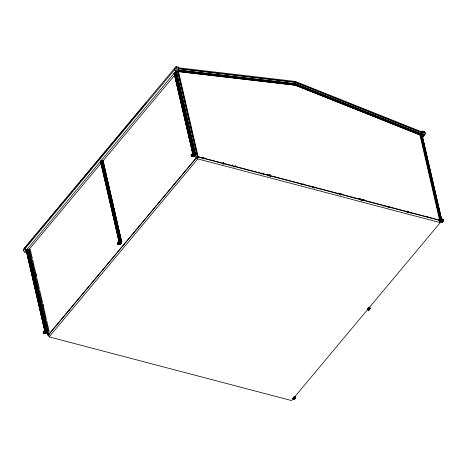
<?xml version="1.0" encoding="UTF-8"?>
<svg xmlns="http://www.w3.org/2000/svg" width="467" height="467" viewBox="0 0 467 467"><rect width="100%" height="100%" fill="white"/><g stroke="black" fill="none" stroke-linecap="round" stroke-linejoin="round"><path stroke-width="0.7" d="M44.896 331.815C45.141 334.343 41.043 331.5 44.861 331.523C45.422 330.782 45.089 331.792 45.433 330.729C45.924 329.93 45.013 332.148 45.165 330.887L26.508 250.073L27.465 249.215L28.318 249.489L46.98 330.303C46.992 333.146 43.262 331.739 46.122 330.035L27.465 249.215M44.254 332.498L44.26 332.165C45.708 331.296 43.939 333.444 43.145 332.475M44.984 331.874L46.566 331.757L47.336 330.636L47.079 331.611L45.918 332.714L44.721 332.72L46.21 332.656L47.418 331.161L47.284 330.338L46.974 331.004M117.486 243.494C119.593 244.054 119.26 241.515 119.365 243.441C114.929 244.002 119.499 242.472 119.499 242.607M118.589 243.517L119.178 242.846M117.672 243.716C118.484 246.243 120.638 241.276 118.221 242.367M121 243.085L120.276 244.334L119.26 244.603L120.982 243.47L121.677 241.929L119.885 244.177L117.935 244.223M191.178 155.564C193.285 155.184 193.612 155.371 191.272 155.622C190.413 154.168 192.871 155.301 192.953 154.303M191.079 155.4L192.182 155.423L192.924 154.524M191.272 155.622C192.795 158.43 193.501 151.979 191.441 154.717M191.966 154.005L193.922 154.104L194.231 153.001L194.184 153.661L194.838 154.18L195.264 153.555L195.352 154.087L193.852 155.639L192.655 155.639M443.463 220.622C439.301 219.081 445.273 218.848 443.125 221.212C441.98 223.372 440.159 221.376 442.191 220.161L440.965 219.151L440.107 217.599L421.45 136.784L420.983 137.047M26.064 250.54L25.025 248.707L25.101 247.154L176.106 66.425L178.114 66.95L178.838 68.2L178.879 70.272L177.548 71.865L175.732 71.387L174.693 69.554L174.769 68.001M44.896 331.401L45.801 330.128L27.139 249.314M45.433 330.729L45.066 331.307L45.41 330.589L26.753 249.775L45.398 330.677L44.774 331.348M46.239 332.533C45.772 331.173 47.015 329.416 46.986 331.903M47.336 330.916L47.418 331.161C46.589 331.465 46.466 335.405 43.338 332.697M47.044 331.523C46.945 332.971 44.733 333.269 43.484 333.018M101.806 160.234L120.463 241.048L119.64 242.128L120.136 241.141L101.479 160.327L101.806 160.234L120.708 241.159C120.971 243.225 118.122 241.416 117.725 242.963M118.344 242.221L120.252 241.842L120.492 241.369M119.482 242.122L119.896 241.731M120.55 243.675L120.165 243.756L120.883 243.138M121.367 242.642L120.579 243.552M193.367 153.655L194.056 152.954L175.399 72.14L174.921 72.49L193.577 153.304L193.233 153.894L192.106 153.836M194.972 154.449L195.27 153.836L195.212 154.618L193.367 156.357L191.744 156.48M45.363 331.202L45.527 330.94L45.118 331.348M45.649 330.794L27.004 249.477M46.77 332.306L47.161 331.08L46.309 330.595M47.109 331.757L47.167 331.377M119.651 242.029L120.468 241.509M120.486 241.211L119.803 242.104M121.257 242.694L120.982 243.47M121.496 242.496L120.597 243.932L119.499 244.638L118.151 244.574M121.449 242.776L121.63 242.192M194.079 153.118L193.852 153.748L192.346 153.877M193.595 153.614L193.478 153.929L193.612 153.357M195.224 154.098L195.072 154.834L194.044 155.61M193.957 155.616L194.564 155.447L195.142 154.332L194.686 155.301M194.47 155.143L193.782 156.217L194.92 154.828M195.043 154.682L194.406 155.266L193.011 155.301M46.122 330.035L46.011 330.729L44.937 331.325L26.257 250.37L26.508 250.073M46.542 331.821L46.537 332.218M120.019 241.451L119.511 242.139L100.843 161.092L119.365 242.139L100.72 161.238L101.479 160.327M45.416 330.986L45.241 331.348L46.128 330.49M43.25 332.638C44.785 333.566 47.336 333.426 47.225 330.706L28.732 250.598M46.63 332.522L46.91 331.78M119.821 242.069L120.001 241.708M120.597 243.932L121.006 242.986M120.86 243.616L121.297 243.114M120.679 243.756L121.42 242.63M191.984 156.521L193.647 156.387L194.792 154.974M193.922 155.756L194.435 155.593L194.727 154.746M45.398 330.677L46.151 330.192M100.72 161.238L100.458 161.553L119.114 242.367M119.488 241.994L120.463 241.048M121.186 240.779C121.718 239.063 117.976 240.785 119.319 241.579M174.921 72.49L174.051 73.459L192.708 153.433M174.547 72.934L193.233 153.894L193.852 153.748M174.81 72.554L193.455 153.456L193.081 153.9L174.436 72.998M174.687 72.7L193.332 153.602L174.676 72.788M193.577 153.304L174.932 72.403M195.031 153.777L195.083 154.098M422.425 137.607L422.612 137.088L421.45 136.784M441.082 218.422L441.344 218.107L422.612 137.088M46.718 332.294L45.451 333.566L43.816 333.561M120.252 241.842L119.762 242.169L120.019 241.585M121.233 243.132L119.412 243.395M192.859 154.67L193.058 154.314L192.708 154.6M192.982 154.524L191.347 154.746M194.313 155.745L193.367 156.357M44.353 332.667L45.06 331.78M45.217 331.383L45.287 330.741M45.194 331.786C45.789 333.917 40.36 332.23 45.673 333.012M26.876 249.629L45.807 330.899M46.07 332.434L46.35 332.662L46.064 332.154M45.194 333.531L46.075 333.152L46.461 332.008M46.537 330.531C46.058 332.37 43.875 330.105 43.507 331.798M45.62 333.28L46.753 332.095M117.585 243.657L118.857 243.646L119.4 242.974M119.961 242.163L120.591 241.754L120.638 241.095L101.981 160.28M120.276 243.943L120.404 243.453M121.478 242.928L119.768 244.451M118.052 244.41L120.188 244.311L120.731 243.097M119.99 242.291C122.261 241.299 120.673 243.289 120.13 242.128M121.122 242.939L120.93 243.459M120.638 241.095C122.36 242.437 119.26 243.465 117.877 242.694M121.379 242.542L120.842 243.686M119.231 242.834C120.544 243.932 122.529 241.416 120.842 241.147M192.182 155.423L193.105 154.373L192.457 154.892M193.344 153.906L193.729 153.053L175.072 72.239M193.49 153.637L194.056 152.954M193.741 156.054L194.605 154.892M194.266 153.357C195.253 154.565 192.013 154.67 191.814 154.273M194.47 153.456C195.177 154.63 192.281 154.705 191.686 154.425M175.399 72.14L176.182 72.344L194.838 153.164C195.65 154.618 193.356 154.84 194.184 153.661M192.824 154.74C194.184 155.768 196.222 153.188 194.301 153.065L175.574 72.187M439.727 218.276L440.107 217.599M441.006 221.679L439.972 220.955L441.239 219.437M441.654 219.233L441.893 218.912L441.899 219.251M44.814 332.142L44.634 331.307M46.087 331.897L44.779 331.628L45.025 331.377M45.363 331.156L44.902 331.523M43.711 333.391L45.591 333.397L46.326 332.854M120.188 244.311L120.784 243.721M119.669 244.352L120.912 243.576M120.328 243.85L121.157 243.278L120.206 243.996M193.122 156.451L194.132 155.925M439.867 218.609L440.334 218.223M441.082 218.79L441.268 217.902L441.292 218.795M26.549 252.612L24.733 252.133L23.35 250.715L23.776 248.765L25.101 247.154L25.504 247.241M270.101 176.602L270.446 175.137M270.206 176.561L270.527 175.143M270.288 176.619L270.603 175.195M46.227 332.848L45.433 333.432M46.449 332.708L45.871 332.983M118.863 242.986C120.013 241.976 118.624 243.751 117.491 243.155M119.348 242.496L118.869 243.435M120.439 244.013L119.529 244.545M192.795 154.67L192.334 154.921L192.824 154.326M191.645 156.317L193.525 156.322L194.254 155.78L194.33 155.307L193.998 155.359M193.677 156.054L194.558 155.167M294.298 399.069C294.455 399.594 297.187 396.168 294.484 396.384M368.784 309.516C367.862 311.915 371.93 306.959 368.819 307.403M442.161 222.269L442.36 221.586M45.27 332.055L44.056 333.601M44.692 332.837L45.066 331.955M44.225 333.31L45.743 333.129M192.159 156.235L193.898 155.879M192.912 155.184C193.443 156.538 188.411 155.254 193.601 155.937L194.144 155.581M222.917 163.864L223.325 162.469M222.998 163.899L223.407 162.504M223.063 163.882L223.477 162.423M422.565 137.567L424.836 134.887L425.455 132.99L424.264 131.618L422.256 131.093L421.368 132.155M46.414 332.638L46.706 331.914L46.502 332.393L45.077 332.376M46.893 332.154L47.295 331.173M120.737 243.768L120.965 243.26M121.105 243.319L121.332 242.817M121.461 242.671L121.356 243.027L121.548 242.426M194.237 153.52L194.027 154.151L192.567 154.233M194.284 155.587L194.961 154.822M194.453 155.523L194.681 155.021M195.072 154.781L195.294 153.462L176.561 72.443L176.182 72.344M440.153 219.42L440.72 218.848M295.529 397.697L294.286 397.073L294.408 396.664L295.634 397.219L294.408 396.664M368.697 307.794L369.946 308.418L368.784 307.531L370.022 308.121M442.243 222.269L440.959 221.551L441.07 221.107M422.437 137.041L441.093 217.855L442.377 219.437L442.226 220.033L441.916 219.805M440.165 220.039L440.965 219.151M293.93 397.02L294.099 397.534L295.337 398.123M369.671 309.142L368.434 308.547L368.265 308.039M440.959 221.551L440.772 221.119L442.506 221.953L440.247 220.587L440.912 221.136M442.173 219.309C441.654 220.138 440.562 218.212 440.282 217.645L421.625 136.831M44.534 332.416L44.82 331.78L43.157 332.136M45.188 331.337L45.661 330.292M44.984 332.259L45.398 332.732L45.036 332.113M119.552 243.593L119.57 242.671M120.083 244.148L121.122 243.214M194.05 156.06L194.465 155.418M295.197 398.293L293.959 397.697L293.218 398.59L294.449 399.18M367.196 309.376L367.552 309.603L368.3 308.716L369.531 309.306M369.636 308.418L370.057 307.992M443.352 220.179L443.65 219.899M440.334 220.488L442.628 221.807L440.072 220.126M440.457 220.342L441.519 221.066L440.194 219.98M440.585 220.19L441.286 220.687L440.054 219.508M440.708 220.045L441.408 220.541L440.177 219.356M441.858 219.945L440.591 221.469M369.356 309.493L367.891 308.529M440.603 220.809L440.644 221.352M441.975 219.157C441.782 220.039 440.883 219.216 441.794 218.994M177.396 71.118L295.237 84.86L421.543 135.255L421.899 134.829L421.678 131.834L295.372 81.439L178.254 67.779M441.543 219.706L440.27 221.224M26.438 246.121L27.839 244.439M28.779 243.319L30.18 241.637M31.114 240.523L32.515 238.841M33.455 237.721L34.856 236.039M35.79 234.924L37.197 233.243M38.131 232.122L39.532 230.441M40.471 229.326L41.872 227.645M42.806 226.524L44.213 224.843M45.147 223.722L46.548 222.047M47.482 220.926L48.889 219.245M49.823 218.124L58.708 207.488M59.648 206.367L61.049 204.692M61.983 203.571L63.384 201.89M64.323 200.769L65.724 199.094M66.658 197.973L68.065 196.292M68.999 195.171L70.4 193.496M71.34 192.375L72.741 190.694M73.675 189.573L75.076 187.892M76.016 186.777L77.417 185.095M78.351 183.975L79.758 182.293M80.692 181.178L146.638 102.238M23.35 250.715L176.368 67.552L176.106 66.425M24.733 252.133L177.063 69.793L176.368 67.552L178.838 68.2M44.855 331.552L26.257 250.37M102.903 160.905L102.968 160.537L102.051 160.344M176.263 73.021L176.561 72.443M28.324 250.335L101.286 163.001M103.154 160.759L174.711 75.105M176.117 73.424L177.518 71.743L175.726 71.352L174.693 69.554M118.373 242.099L120.142 241.912M193.601 153.871L193.204 154.005M193.315 153.958L194.062 153.415M46.974 329.614C46.945 327.997 43.548 330.046 45.112 330.548M103.044 160.741L121.56 241.725L102.787 160.49M121.613 242.04L102.968 160.537M121.618 242.344L121.753 241.877M194.173 155.458L194.395 154.933M120.457 244.153L120.72 243.838M48.533 333.963L48.86 335.376L47.85 335.113L49.893 333.356M196.023 158.401L196.029 157.741L197.144 156.41L177.548 71.527M48.457 334.821L197.132 156.854M197.296 156.725L48.621 334.693L49.123 336.876L291.589 400.575L440.264 222.613L439.762 220.424L197.296 156.725L197.798 158.908L49.123 336.876M201.201 158.185L202.135 157.07M202.935 158.535L203.869 157.42M204.26 158.967L205.194 157.852M222.45 163.876L223.384 162.755M223.775 164.302L224.709 163.187M295.237 84.86L295.593 84.434L295.372 81.439M231.293 166.089L232.478 164.816M261.141 174.209L262.069 173.094M312.277 187.722L313.211 186.607M314.273 188.224L315.207 187.109M337.723 194.155L338.657 193.04M339.719 194.657L340.653 193.542M340.752 195.072L341.686 193.951M341.003 194.914L341.937 193.799M422.256 131.093L422.985 132.342L423.02 134.408L421.689 136.002L423.505 136.481L423.686 135.488L423.499 136.446L421.66 135.885L421.397 134.735M424.62 133.994L425.455 132.99L422.985 132.342M383.821 206.385L384.75 205.276M387.937 207.185L388.871 206.075M388.614 207.541L389.542 206.426M406.815 212.164L407.744 211.049M407.493 212.52L408.421 211.405M410.721 213.366L411.655 212.252M441.391 218.252L440.655 218.521L441.368 219.35M441.513 219.093L441.753 218.836L441.093 218.334M439.494 221.708L440.609 220.371L421.012 135.488M442.412 219.309L442.033 219.379L442.342 219.589M424.264 131.618L422.927 133.194L421.456 132.815M191.085 155.062L192.778 154.752M194.301 155.505L195.072 154.834M119.896 241.912L119.698 242.139L100.965 160.94M45.235 331.272L45.562 330.893M45.55 330.677L46.011 330.729M45.34 331.237L45.27 331.08M439.815 220.611L440.293 220.698M268.648 175.697L269.745 174.751M268.753 175.668L269.85 174.722M268.829 175.808L269.932 174.868M268.834 176.041L269.938 175.096M267.848 175.674L268.753 174.944L269.529 175.691M267.865 175.837L268.718 175.148L269.406 175.814M361.797 199.934L362.31 199.526L363.344 200.524M361.82 200.092L362.275 199.73L363.25 200.664M441.122 219.093L441.624 218.819M442.949 221.399L441.362 220.582M442.704 221.697L441.467 221.107M442.827 221.545L441.239 220.733M368.119 308.903L367.815 308.634M367.873 309.201L369.111 309.79M367.646 308.821L368.049 309.014L367.687 308.78M369.234 309.639L367.996 309.049M293.784 397.884L295.074 398.439L293.428 397.656M293.714 397.995L294.946 398.584L293.352 397.767M293.288 398.479L294.578 399.034L292.937 398.252M295.372 397.294L295.716 396.979M120.305 242.443L120.854 241.999L120.912 241.211L102.185 160.333M119.009 243.587L119.138 243.505M45.48 330.975L45.147 331.231M44.645 331.698L45.089 331.535M44.739 331.862L44.4 331.996L44.844 331.833M45.141 332.825L44.587 333.041M46.496 332.434L46.957 332.095M439.78 217.692L440.212 218.708L440.509 218.538M233.903 166.923L235.812 165.867M233.938 166.999L235.847 165.937M440.901 218.825L441.473 218.632M28.329 250.102L28.709 249.722L28.318 249.489M440.72 217.388L441.017 216.811L439.529 216.6L438.875 213.781M45.556 330.583L46.151 330.35M121.134 242.84L120.509 241.883M301.84 184.652L303.182 184.103M301.805 184.698L303.264 184.115M301.845 184.774L303.352 184.173M302.044 184.798L303.392 184.249M441.619 219.286L441.338 218.439M193.554 154.069L193.875 153.976M192.83 154.449L192.702 154.478M192.725 156.212L193.227 156.206M118.694 243.681L119.272 244.2L117.702 243.844M44.038 331.08L45.941 331.05M44.003 331.202L45.83 331.237L46.402 330.519L27.646 249.261M44.739 332.253L44.867 331.745M45.964 331.424C47.056 328.278 47.114 332.644 45.789 331.109M45.141 333.105L44.704 333.228M440.2 217.908C439.155 218.556 441.082 220.249 441.893 220.622M194.827 155.038L193.554 156.2L193.869 156.241M441.589 219.169L443.539 220.325L441.951 219.484M193.023 154.46L194.138 154.589L194.955 153.742M192.573 154.851L192.673 155.172M192.62 155.762L194.021 155.727M119.19 242.571L119.149 243.155M117.631 242.986L118.828 242.986M119.237 244.072L118.939 243.885L120.136 243.879M45.112 331.453L44.774 331.552M44.616 331.821L43.419 331.821M45.999 333.029L47.208 331.407M119.114 242.688L118.005 242.542M441.111 218.276L440.953 218.019L441.163 218.719M192.912 154.799L194.272 154.77L191.598 154.449M193.887 155.517L194.266 155.429M192.287 155.587L192.731 155.925M193.799 155.902L191.412 155.943M193.391 156.112L193.77 156.025M193.647 156.171L192.853 156.509M119.622 241.959L120.007 241.964M118.986 242.717L118.513 241.929M120.107 242.484L120.34 242.858L121.128 242.455L121.245 241.252M120.288 243.611L120.673 243.523M119.097 243.885L117.789 243.902M120.042 243.908L120.428 243.821M119.92 244.054L120.299 243.972M119.038 244.247L119.371 244.253M45.281 330.94L45.673 330.951M43.787 331.377C44.657 332.06 47.576 331.424 46.502 330.134M44.75 331.792L43.297 331.973M45.953 332.592L46.338 332.51M44.674 333.099L45.095 332.977L44.669 332.574M45.708 332.889L46.087 332.802M45.719 333.251L44.92 333.584M421.829 136.884L440.486 217.698L441.152 218.048M194.085 153.275L193.478 153.736M421.508 133.177L422.518 133.072M120.363 243.71L120.69 243.681M174.436 73.698L174.051 73.459M100.843 161.792L100.458 161.553M422.028 136.936L440.69 217.75L441.093 217.855M47.155 330.829L46.706 330.187M193.694 153.555L194.015 153.544M120.101 241.649L120.422 241.637M45.76 330.63L46.081 330.618M367.412 309.773L368.65 310.362M292.657 398.544L293.078 398.754L292.716 398.526M194.435 153.053L195.083 153.491M120.667 241.281L121.49 241.585M119.4 242.799L119.809 242.951M47.155 330.566L28.248 249.425M193.63 153.649L193.945 153.655M120.037 241.743L120.346 241.748M191.476 154.6L192.673 154.595M191.225 154.892L192.422 154.892M193.017 154.962L194.12 154.986M192.778 155.493L193.974 155.493M192.743 155.616L193.852 155.639M192.281 156.089L193.478 156.083M191.528 156.13L193.356 156.235M118.752 241.97L119.861 241.999M118.25 242.245C118.77 242.624 121.379 242.466 120.667 241.451M120.194 242.536L118.997 242.455L119.33 242.513L119.196 243.027M117.754 242.84L118.951 242.84M119.424 243.056L120.527 243.079M119.184 243.587L120.381 243.581M119.062 243.733L120.258 243.733M120.007 244.031L117.818 244.031L119.885 244.177M118.023 244.282L120.276 244.334M44.178 330.916L45.521 330.98M43.758 331.5L45.766 331.465M43.664 331.529C44.669 332.084 47.634 331.827 46.776 330.251L28.119 249.436M43.542 331.675L44.739 331.675M45.083 332.037L46.192 332.066M44.85 332.568L46.046 332.568M44.599 332.866L45.795 332.866M44.353 333.164L45.55 333.158M43.594 333.204L45.422 333.31M45.62 330.805L45.918 330.823M45.638 333.298L45.935 333.315M195.089 153.754L194.675 153.555M178.429 68.515L295.541 82.174L421.847 132.575M178.266 68.672L295.383 82.332L421.683 132.727M178.458 70.091L295.576 83.745L421.876 134.146M178.394 70.173L295.512 83.832L421.818 134.227M178.476 70.774L295.593 84.434L421.899 134.829M177.442 71.387L295.284 85.134L421.584 135.529M177.466 71.492L295.319 85.227L421.625 135.628M195.048 153.993L194.441 153.637M121.455 242.087L120.644 241.614M119.377 243.132L119.715 243.552L119.319 243.278M121.373 242.303L120.591 241.754M47.039 331.29L46.251 330.741M177.063 69.793L178.879 70.272M423.02 134.408L424.836 134.887M197.144 156.41L440.609 220.371M198.615 157.192L198.154 156.673L178.394 71.083M438.577 220.261L439.599 220.109L419.839 134.519M197.798 158.908L440.264 222.613M68.567 309.989L69.968 310.362M441.011 218.766L440.369 217.931M194.85 154.402L194.103 153.789M192.836 155.307L193.145 155.499L192.602 155.493M119.243 243.4L119.534 242.799M46.916 331.477L46.175 330.864M44.902 332.387L45.276 332.691M194.692 154.559L193.998 153.894M192.731 155.412L193.075 155.745M121.099 242.653L120.404 241.988M46.758 331.634L46.07 330.969M120.906 242.776L120.276 242.069M443.562 219.899L442.173 219.21M442.377 219.437L443.615 220.027M442.191 219.478L443.58 220.179M443.498 220.471L441.724 219.472M442.191 220.161L443.428 220.751M443.265 221.049L441.327 219.963L440.212 218.708M441.84 220.663L443.125 221.212M442.383 222.105L440.708 221.224L440.994 221.405M368.661 307.94L369.905 308.564M369.87 308.716L368.323 307.922M368.597 308.255L369.835 308.845M367.803 309.312L369.035 309.901M367.751 309.347L368.983 309.936M367.552 309.603L368.79 310.199M294.449 396.518L295.687 397.108M295.605 397.399L294.117 396.646M294.263 397.236L295.5 397.826M293.906 397.738L295.144 398.328M294.823 398.736L293.533 398.182L294.77 398.771M293.025 398.625L294.263 399.215M292.99 398.754L294.315 399.349M44.523 332.632L45.036 333.24M440.679 218.229L441.222 218.486M368.078 308.319L368.434 308.547M294.298 397.108L294.052 396.746L295.558 397.51M293.474 397.615L293.836 397.849M293.107 398.065L294.7 398.882L293.06 398.106M292.978 398.211L293.34 398.439M193.583 154.198L194.021 154.822M45.97 331.71L45.626 331.144M441.531 220.395L440.866 219.846M440.79 221.282L440.118 220.733M440.65 221.451L439.984 220.903M440.282 217.645L440.556 218.264M175.849 72.303L194.541 153.339M194.675 153.339C195.031 152.709 194.313 155.529 193.723 154.034M102.658 160.502L121.438 241.871M360.314 198.948L361.353 199.969M359.689 198.469L361.429 200.115M359.619 198.65L361.435 200.343M359.292 198.481L360.851 200.016M359.187 198.51L360.226 199.532M439.686 220.593L439.972 220.955M194.26 153.188L194.541 153.544M441.315 218.673L441.613 219M440.539 219.589L440.054 218.941M441.321 218.071L441.636 218.696M441.21 218.737L440.76 217.99M25.025 248.707L26.059 250.505M440.492 218.223L440.714 218.544M195.294 153.462L195.346 153.783M192.532 153.386C192.509 152.207 194.745 151.32 194.902 152.54L176.497 72.817M369.975 308.232L368.749 307.683M441.023 218.071L422.232 136.989L440.959 217.867M440.825 218.042L440.352 217.71L421.695 136.895M440.632 218.013L421.899 136.948M192.743 155.062L192.673 154.775L192.468 155.342M422.098 137L440.76 217.815M421.123 136.878L421.777 139.703M422.098 141.11L423.569 147.461M423.89 148.874L424.544 151.693M424.871 153.106L426.826 161.57M427.147 162.983L427.801 165.803M428.128 167.215L428.776 170.041M429.103 171.447L431.549 182.031M431.876 183.443L433.825 191.908M434.152 193.32L434.806 196.14M435.133 197.553L435.781 200.372M436.108 201.785L438.064 210.249M422.939 145.511L423.429 147.63M429.944 175.849L430.434 177.968M436.949 206.186L437.433 208.3M420.364 134.636L440.124 220.226M427.696 216.244L428.023 217.663M427.609 216.221L427.935 217.64M363.945 199.432L364.272 200.857M363.875 199.415L364.202 200.839M267.719 174.156L268.046 175.574M263.569 173.175L263.896 174.594M177.898 70.931L197.658 156.521M176.386 72.403L196.029 157.741M176.252 72.408L194.949 153.491M175.977 72.292L194.704 153.17M180.571 99.214L181.062 101.327M184.646 116.849L184.973 118.262M187.576 129.552L188.067 131.665M191.651 147.187L192.299 150.006M174.314 73.144L192.959 154.046M174.191 73.296L192.848 154.11M102.956 161.675L104.094 166.614M104.421 168.021L108.332 184.955M108.653 186.368L115.331 215.293M115.658 216.706L116.639 220.938M116.96 222.35L118.104 227.289M118.431 228.696L119.406 232.928M119.733 234.341L120.871 239.279M121.198 240.692L121.449 241.783M102.384 160.385L121.151 241.509M101.339 160.496L119.984 241.398M101.216 160.642L119.861 241.544M101.094 160.794L119.739 241.696M100.598 161.384L119.254 242.204M36.087 274.041L36.578 276.166M43.11 304.461L43.6 306.58M30.256 249.39L32.375 258.59M32.702 260.002L36.624 276.978M36.951 278.39L39.397 289.003M39.724 290.416L42.666 303.147M42.993 304.566L46.42 319.416M46.747 320.835L49.198 331.442M29.368 248.893L48.965 333.777M45.27 319.813L45.597 321.232M38.008 289.552L38.335 290.964M40.787 301.577L41.114 302.99M45.03 319.965L45.357 321.384M28.627 249.524L47.365 330.537M47.687 332.428L48.34 335.259M28.452 249.477L47.109 330.292M46.869 330.869L47.85 335.113M27.845 249.32L46.607 330.414M26.631 249.927L45.276 330.829M26.496 250.16L45.153 330.975M26.38 250.219L45.054 331.266M26.537 251.491L44.616 329.801M44.779 330.508L45.03 331.599M119.015 242.968L119.079 243.266M121.041 241.2L121.151 241.737M47.114 330.764L47.155 331.173M46.986 330.916L47.027 331.325M192.532 154.951L192.579 155.266M118.939 243.044L118.986 243.36M44.599 332.031L44.645 332.346M194.634 154.84L194.669 155.161M121.041 242.933L121.076 243.254M192.322 155.062L192.334 155.394M120.801 243.027L120.813 243.36M118.723 243.155L118.741 243.488M44.388 332.136L44.4 332.469M195.095 154.005L195.089 154.402M194.587 154.694L194.593 154.991M120.871 242.933L120.871 243.237M46.665 331.675L46.659 332.072M367.675 309.458L368.912 310.047L367.675 309.458"/></g></svg>
